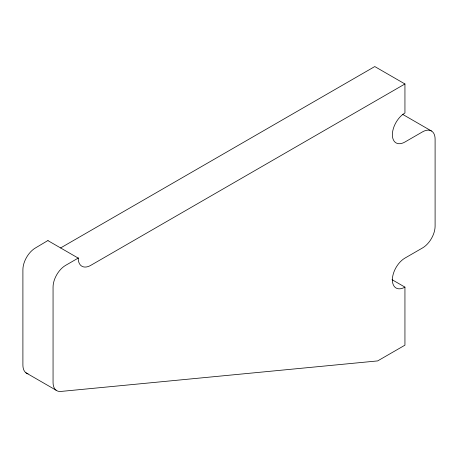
<?xml version="1.0" encoding="UTF-8"?>
<svg xmlns="http://www.w3.org/2000/svg" width="458" height="458" viewBox="0 0 458 458"><rect width="100%" height="100%" fill="white"/><g stroke="black" fill="none" stroke-linecap="round" stroke-linejoin="round"><path stroke-width="0.69" d="M28.064 373.848A17.77 10.259 -60 0 1 22.9 365.1L22.9 269.71A17.77 10.259 -60 0 1 35.466 247.944L48.038 240.461M78.198 258.1L78.198 257.877A17.77 10.259 -60 0 0 90.764 265.354L404.941 83.969L404.941 112.989A17.77 10.259 -60 0 0 392.374 134.755A17.77 10.259 -60 0 0 404.941 142.014L422.534 131.852A17.77 10.259 -60 0 1 435.1 139.112L435.1 226.178A17.77 10.259 -60 0 1 422.534 247.944L404.941 258.1A17.77 10.259 -60 0 0 392.374 279.867A17.77 10.259 -60 0 0 404.941 287.126L404.941 345.172L377.661 360.915L60.794 391.447A17.77 10.259 -60 0 1 53.059 382.516L53.059 287.12A17.77 10.259 -60 0 1 65.626 265.354L78.198 258.1L48.033 240.685M60.599 247.944L374.776 66.553L404.941 83.969M402.49 114.271L431.419 130.977M392.014 279.661L404.941 287.126M25.9 372.783L56.065 390.193"/></g></svg>
